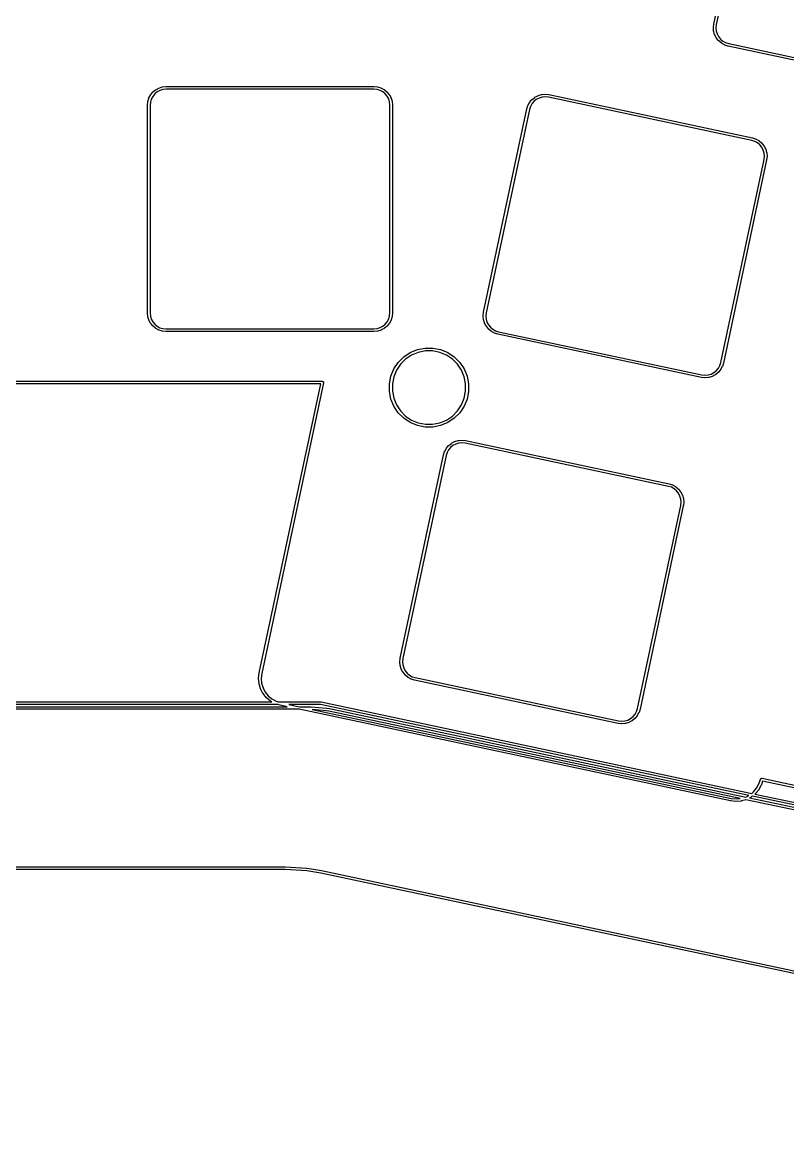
# Model space of a CAD drawing. Extents: x 59 to 2996, y -153 to 1402.
# Drawn here: x 547.5 to 591.6, y 420.4 to 485.6 of the extents above; entities that cross this region are included whole.
import ezdxf

# ---------------------------------------------------------------- set-up
doc = ezdxf.new("R2010")
doc.units = 0
doc.layers.add('BLACK', color=7, linetype='CONTINUOUS')

msp = doc.modelspace()

# ---------------------------------------------------------------- linework, layer by layer
at = {"layer": 'BLACK', "linetype": 'Continuous'}
for p, q in [((587.359, 485.543), (589.855, 497.288)), ((590, 497.249), (587.506, 485.515)), ((587.336, 485.337), (587.357, 485.532)), ((587.336, 485.331), (587.336, 485.337)), ((587.336, 485.324), (587.336, 485.331)), ((587.336, 485.323), (587.336, 485.324)), ((587.354, 485.128), (587.336, 485.323)), ((587.336, 485.323), (587.336, 485.323)), ((587.336, 485.323), (587.336, 485.323)), ((587.357, 485.533), (587.358, 485.536)), ((587.357, 485.532), (587.357, 485.533)), ((587.358, 485.539), (587.359, 485.542)), ((587.358, 485.536), (587.358, 485.539)), ((587.359, 485.542), (587.359, 485.543)), ((587.506, 485.512), (587.486, 485.329)), ((587.486, 485.329), (587.503, 485.149)), ((587.506, 485.515), (587.506, 485.515)), ((587.506, 485.515), (587.506, 485.512)), ((587.355, 485.122), (587.354, 485.128)), ((587.356, 485.115), (587.355, 485.122)), ((587.357, 485.114), (587.356, 485.115)), ((587.412, 484.927), (587.357, 485.114)), ((587.357, 485.114), (587.357, 485.114)), ((587.357, 485.114), (587.357, 485.114)), ((587.414, 484.921), (587.412, 484.927)), ((587.417, 484.914), (587.414, 484.921)), ((587.417, 484.913), (587.417, 484.914)), ((587.508, 484.74), (587.417, 484.913)), ((587.417, 484.913), (587.417, 484.913)), ((587.417, 484.913), (587.417, 484.913)), ((587.503, 485.149), (587.554, 484.976)), ((587.511, 484.735), (587.508, 484.74)), ((587.515, 484.729), (587.511, 484.735)), ((587.516, 484.728), (587.515, 484.729)), ((587.638, 484.576), (587.516, 484.728)), ((587.516, 484.728), (587.516, 484.728)), ((587.516, 484.728), (587.516, 484.728)), ((587.554, 484.976), (587.637, 484.816)), ((587.637, 484.816), (587.75, 484.676)), ((587.75, 484.676), (587.889, 484.56)), ((587.643, 484.571), (587.638, 484.576)), ((587.647, 484.566), (587.643, 484.571)), ((587.648, 484.566), (587.647, 484.566)), ((587.798, 484.44), (587.648, 484.566)), ((587.803, 484.436), (587.798, 484.44)), ((587.809, 484.432), (587.803, 484.436)), ((587.81, 484.432), (587.809, 484.432)), ((587.981, 484.338), (587.81, 484.432)), ((587.81, 484.432), (587.81, 484.432)), ((587.81, 484.432), (587.81, 484.432)), ((587.889, 484.56), (588.047, 484.473)), ((587.987, 484.335), (587.981, 484.338)), ((587.993, 484.332), (587.987, 484.335)), ((587.994, 484.332), (587.993, 484.332)), ((588.18, 484.273), (587.994, 484.332)), ((587.994, 484.332), (587.994, 484.332)), ((587.994, 484.332), (587.994, 484.332)), ((588.047, 484.473), (588.222, 484.417)), ((588.184, 484.272), (588.18, 484.273)), ((599.929, 481.775), (588.184, 484.272)), ((588.222, 484.417), (599.956, 481.923)), ((554.753, 481.271), (554.845, 481.443)), ((554.845, 481.444), (554.849, 481.45)), ((554.845, 481.443), (554.845, 481.444)), ((554.849, 481.45), (554.853, 481.456)), ((554.853, 481.456), (554.976, 481.607)), ((554.974, 481.366), (554.889, 481.207)), ((555.088, 481.506), (554.974, 481.366)), ((554.976, 481.607), (554.977, 481.608)), ((554.976, 481.607), (554.976, 481.607)), ((554.976, 481.607), (554.976, 481.607)), ((554.977, 481.608), (554.982, 481.612)), ((554.982, 481.612), (554.986, 481.617)), ((554.986, 481.617), (555.137, 481.742)), ((555.227, 481.621), (555.088, 481.506)), ((555.137, 481.742), (555.138, 481.742)), ((555.138, 481.742), (555.143, 481.746)), ((555.143, 481.746), (555.149, 481.75)), ((555.149, 481.75), (555.321, 481.843)), ((555.385, 481.707), (555.227, 481.621)), ((555.321, 481.843), (555.328, 481.846)), ((555.321, 481.843), (555.321, 481.843)), ((555.321, 481.843), (555.321, 481.843)), ((555.321, 481.843), (555.321, 481.843)), ((555.328, 481.846), (555.334, 481.848)), ((555.334, 481.848), (555.52, 481.906)), ((555.558, 481.761), (555.385, 481.707)), ((555.52, 481.906), (555.52, 481.906)), ((555.52, 481.906), (555.521, 481.906)), ((555.521, 481.906), (555.528, 481.908)), ((555.528, 481.908), (555.535, 481.909)), ((555.535, 481.909), (555.729, 481.929)), ((555.741, 481.78), (555.558, 481.761)), ((555.729, 481.929), (555.73, 481.929)), ((555.73, 481.929), (555.733, 481.929)), ((555.733, 481.929), (555.736, 481.93)), ((555.736, 481.93), (555.74, 481.93)), ((555.74, 481.93), (555.74, 481.93)), ((555.74, 481.93), (555.743, 481.93)), ((555.744, 481.78), (555.741, 481.78)), ((555.743, 481.93), (567.747, 481.93)), ((567.74, 481.78), (555.744, 481.78)), ((555.744, 481.78), (555.744, 481.78)), ((567.923, 481.762), (567.74, 481.78)), ((567.747, 481.93), (567.751, 481.929)), ((567.751, 481.929), (567.751, 481.929)), ((567.751, 481.929), (567.945, 481.91)), ((568.096, 481.71), (567.923, 481.762)), ((567.945, 481.91), (567.945, 481.91)), ((567.945, 481.91), (567.945, 481.91)), ((567.945, 481.91), (567.946, 481.91)), ((567.946, 481.91), (567.953, 481.909)), ((567.953, 481.909), (567.959, 481.908)), ((567.959, 481.908), (568.146, 481.851)), ((568.255, 481.625), (568.096, 481.71)), ((568.146, 481.851), (568.147, 481.851)), ((568.147, 481.851), (568.154, 481.848)), ((568.154, 481.848), (568.16, 481.846)), ((568.16, 481.846), (568.332, 481.754)), ((568.395, 481.511), (568.255, 481.625)), ((568.332, 481.754), (568.333, 481.753)), ((568.333, 481.753), (568.339, 481.75)), ((568.339, 481.75), (568.344, 481.746)), ((568.344, 481.746), (568.496, 481.622)), ((568.51, 481.372), (568.395, 481.511)), ((568.496, 481.622), (568.496, 481.622)), ((568.496, 481.622), (568.501, 481.617)), ((568.501, 481.617), (568.506, 481.612)), ((568.506, 481.612), (568.63, 481.462)), ((568.596, 481.213), (568.51, 481.372)), ((568.63, 481.462), (568.63, 481.462)), ((568.63, 481.462), (568.63, 481.462)), ((568.63, 481.462), (568.631, 481.461)), ((568.631, 481.461), (568.635, 481.455)), ((568.635, 481.455), (568.639, 481.45)), ((568.639, 481.45), (568.731, 481.278)), ((577.04, 481.314), (577.213, 481.405)), ((577.213, 481.405), (577.213, 481.405)), ((577.213, 481.405), (577.213, 481.405)), ((577.213, 481.405), (577.214, 481.405)), ((577.214, 481.405), (577.22, 481.408)), ((577.22, 481.408), (577.226, 481.41)), ((577.226, 481.41), (577.414, 481.465)), ((577.414, 481.465), (577.415, 481.466)), ((577.414, 481.465), (577.414, 481.465)), ((577.414, 481.465), (577.414, 481.465)), ((577.415, 481.466), (577.421, 481.467)), ((577.421, 481.467), (577.428, 481.468)), ((577.428, 481.468), (577.622, 481.486)), ((577.622, 481.486), (577.622, 481.486)), ((577.622, 481.486), (577.622, 481.486)), ((577.622, 481.486), (577.623, 481.486)), ((577.623, 481.486), (577.63, 481.486)), ((577.63, 481.486), (577.637, 481.486)), ((577.637, 481.486), (577.831, 481.465)), ((577.831, 481.465), (577.832, 481.465)), ((577.832, 481.465), (577.835, 481.464)), ((577.835, 481.464), (577.839, 481.464)), ((577.839, 481.464), (577.842, 481.463)), ((577.842, 481.463), (577.842, 481.463)), ((577.842, 481.463), (589.587, 478.967)), ((554.669, 480.862), (554.688, 481.056)), ((554.669, 480.858), (554.669, 480.862)), ((554.669, 480.862), (554.669, 480.862)), ((554.669, 468.851), (554.669, 480.858)), ((554.688, 481.057), (554.69, 481.064)), ((554.688, 481.056), (554.688, 481.057)), ((554.688, 481.056), (554.688, 481.056)), ((554.688, 481.056), (554.688, 481.056)), ((554.69, 481.064), (554.691, 481.071)), ((554.691, 481.071), (554.747, 481.258)), ((554.747, 481.258), (554.748, 481.259)), ((554.747, 481.258), (554.747, 481.258)), ((554.747, 481.258), (554.747, 481.258)), ((554.748, 481.259), (554.75, 481.265)), ((554.75, 481.265), (554.753, 481.271)), ((554.837, 481.034), (554.819, 480.851)), ((554.819, 480.851), (554.819, 468.855)), ((554.889, 481.207), (554.837, 481.034)), ((568.649, 481.041), (568.596, 481.213)), ((568.669, 480.858), (568.649, 481.041)), ((568.669, 480.855), (568.669, 480.858)), ((568.669, 468.858), (568.669, 480.855)), ((568.669, 480.855), (568.669, 480.855)), ((568.731, 481.278), (568.732, 481.277)), ((568.732, 481.277), (568.734, 481.271)), ((568.734, 481.271), (568.737, 481.264)), ((568.737, 481.264), (568.795, 481.078)), ((568.795, 481.078), (568.795, 481.078)), ((568.795, 481.078), (568.795, 481.078)), ((568.795, 481.078), (568.795, 481.077)), ((568.795, 481.077), (568.796, 481.07)), ((568.796, 481.07), (568.798, 481.064)), ((568.798, 481.064), (568.818, 480.87)), ((568.818, 480.87), (568.818, 480.869)), ((568.818, 480.869), (568.818, 480.865)), ((568.818, 480.865), (568.819, 480.862)), ((568.819, 480.862), (568.819, 480.859)), ((568.819, 480.859), (568.819, 480.858)), ((568.819, 480.858), (568.819, 468.851)), ((576.575, 480.649), (576.632, 480.828)), ((576.632, 480.829), (576.635, 480.835)), ((576.632, 480.828), (576.632, 480.829)), ((576.632, 480.828), (576.632, 480.828)), ((576.632, 480.828), (576.632, 480.828)), ((576.635, 480.835), (576.637, 480.841)), ((576.637, 480.841), (576.731, 481.012)), ((576.772, 480.775), (576.717, 480.6)), ((576.731, 481.012), (576.732, 481.013)), ((576.732, 481.013), (576.736, 481.019)), ((576.736, 481.019), (576.74, 481.024)), ((576.74, 481.024), (576.865, 481.174)), ((576.859, 480.934), (576.772, 480.775)), ((576.975, 481.072), (576.859, 480.934)), ((576.865, 481.174), (576.866, 481.175)), ((576.865, 481.174), (576.865, 481.174)), ((576.865, 481.174), (576.865, 481.174)), ((576.866, 481.175), (576.871, 481.179)), ((576.871, 481.179), (576.875, 481.184)), ((576.875, 481.184), (577.028, 481.306)), ((577.116, 481.185), (576.975, 481.072)), ((577.028, 481.307), (577.034, 481.311)), ((577.028, 481.306), (577.028, 481.307)), ((577.028, 481.306), (577.028, 481.306)), ((577.028, 481.306), (577.028, 481.306)), ((577.034, 481.311), (577.04, 481.314)), ((577.276, 481.268), (577.116, 481.185)), ((577.449, 481.319), (577.276, 481.268)), ((577.629, 481.336), (577.449, 481.319)), ((577.812, 481.317), (577.629, 481.336)), ((577.815, 481.316), (577.812, 481.317)), ((589.549, 478.822), (577.815, 481.316)), ((574.075, 468.893), (576.571, 480.638)), ((576.717, 480.6), (574.222, 468.866)), ((576.571, 480.638), (576.575, 480.649)), ((589.724, 478.766), (589.549, 478.822)), ((589.587, 478.967), (589.59, 478.966)), ((589.59, 478.966), (589.591, 478.966)), ((589.591, 478.966), (589.777, 478.907)), ((589.882, 478.679), (589.724, 478.766)), ((589.777, 478.907), (589.778, 478.907)), ((589.778, 478.907), (589.784, 478.904)), ((589.784, 478.904), (589.79, 478.901)), ((589.79, 478.901), (589.961, 478.807)), ((589.961, 478.807), (589.961, 478.807)), ((589.961, 478.807), (589.961, 478.807)), ((589.961, 478.807), (589.962, 478.807)), ((589.962, 478.807), (589.967, 478.803)), ((589.967, 478.803), (589.973, 478.799)), ((589.973, 478.799), (590.123, 478.673)), ((590.021, 478.563), (589.882, 478.679)), ((590.134, 478.423), (590.021, 478.563)), ((590.123, 478.673), (590.123, 478.673)), ((590.123, 478.673), (590.123, 478.673)), ((590.123, 478.673), (590.123, 478.673)), ((590.123, 478.673), (590.128, 478.668)), ((590.128, 478.668), (590.133, 478.663)), ((590.133, 478.663), (590.255, 478.511)), ((590.217, 478.263), (590.134, 478.423)), ((590.268, 478.089), (590.217, 478.263)), ((590.255, 478.511), (590.255, 478.511)), ((590.255, 478.511), (590.255, 478.511)), ((590.255, 478.511), (590.256, 478.51)), ((590.256, 478.51), (590.259, 478.504)), ((590.259, 478.504), (590.263, 478.499)), ((590.263, 478.499), (590.354, 478.326)), ((590.285, 477.91), (590.268, 478.089)), ((590.354, 478.326), (590.354, 478.325)), ((590.354, 478.325), (590.357, 478.318)), ((590.357, 478.318), (590.359, 478.312)), ((590.359, 478.312), (590.414, 478.125)), ((590.414, 478.125), (590.414, 478.125)), ((590.414, 478.125), (590.414, 478.125)), ((590.414, 478.125), (590.414, 478.124)), ((590.414, 478.124), (590.416, 478.117)), ((590.416, 478.117), (590.417, 478.11)), ((590.417, 478.11), (590.435, 477.916)), ((587.771, 465.99), (590.265, 477.724)), ((590.412, 477.696), (587.916, 465.951)), ((590.265, 477.727), (590.285, 477.91)), ((590.265, 477.724), (590.265, 477.727)), ((590.413, 477.7), (590.412, 477.696)), ((590.412, 477.696), (590.412, 477.696)), ((590.414, 477.706), (590.413, 477.703)), ((590.413, 477.703), (590.413, 477.7)), ((590.434, 477.901), (590.414, 477.707)), ((590.414, 477.707), (590.414, 477.706)), ((590.435, 477.908), (590.434, 477.901)), ((590.435, 477.916), (590.435, 477.916)), ((590.435, 477.916), (590.435, 477.916)), ((590.435, 477.916), (590.435, 477.915)), ((590.435, 477.915), (590.435, 477.908)), ((554.669, 468.848), (554.669, 468.851)), ((554.669, 468.851), (554.669, 468.851)), ((554.669, 468.844), (554.669, 468.848)), ((554.669, 468.841), (554.669, 468.844)), ((554.669, 468.84), (554.669, 468.841)), ((554.69, 468.646), (554.669, 468.84)), ((554.691, 468.639), (554.69, 468.646)), ((554.692, 468.633), (554.691, 468.639)), ((554.692, 468.632), (554.692, 468.633)), ((554.75, 468.445), (554.692, 468.632)), ((554.753, 468.439), (554.75, 468.445)), ((554.755, 468.433), (554.753, 468.439)), ((554.756, 468.432), (554.755, 468.433)), ((554.849, 468.26), (554.756, 468.432)), ((554.819, 468.855), (554.819, 468.855)), ((554.819, 468.855), (554.819, 468.852)), ((554.819, 468.852), (554.838, 468.669)), ((554.838, 468.669), (554.891, 468.496)), ((554.891, 468.496), (554.977, 468.338)), ((554.977, 468.338), (555.092, 468.199)), ((568.4, 468.203), (568.514, 468.343)), ((568.514, 468.343), (568.598, 468.502)), ((568.598, 468.502), (568.651, 468.675)), ((568.734, 468.439), (568.643, 468.266)), ((568.651, 468.675), (568.669, 468.858)), ((568.737, 468.445), (568.734, 468.439)), ((568.74, 468.451), (568.737, 468.445)), ((568.796, 468.639), (568.74, 468.452)), ((568.74, 468.452), (568.74, 468.452)), ((568.74, 468.452), (568.74, 468.452)), ((568.74, 468.452), (568.74, 468.451)), ((568.798, 468.646), (568.796, 468.639)), ((568.799, 468.652), (568.798, 468.646)), ((568.818, 468.847), (568.799, 468.653)), ((568.799, 468.653), (568.799, 468.652)), ((568.819, 468.851), (568.818, 468.847)), ((568.818, 468.847), (568.818, 468.847)), ((574.052, 468.675), (574.053, 468.681)), ((574.053, 468.674), (574.052, 468.675)), ((574.053, 468.688), (574.073, 468.882)), ((574.053, 468.681), (574.053, 468.688)), ((574.07, 468.479), (574.053, 468.674)), ((574.053, 468.674), (574.053, 468.674)), ((574.053, 468.674), (574.053, 468.674)), ((574.072, 468.473), (574.07, 468.479)), ((574.073, 468.466), (574.072, 468.473)), ((574.073, 468.883), (574.074, 468.887)), ((574.073, 468.882), (574.073, 468.883)), ((574.073, 468.465), (574.073, 468.466)), ((574.128, 468.278), (574.073, 468.465)), ((574.073, 468.465), (574.073, 468.465)), ((574.073, 468.465), (574.073, 468.465)), ((574.074, 468.89), (574.075, 468.893)), ((574.074, 468.887), (574.074, 468.89)), ((574.075, 468.893), (574.075, 468.893)), ((574.222, 468.863), (574.203, 468.68)), ((574.203, 468.68), (574.219, 468.5)), ((574.219, 468.5), (574.27, 468.327)), ((574.222, 468.866), (574.222, 468.863)), ((574.27, 468.327), (574.354, 468.167)), ((554.853, 468.254), (554.849, 468.26)), ((554.856, 468.249), (554.853, 468.254)), ((554.857, 468.248), (554.856, 468.249)), ((554.981, 468.097), (554.857, 468.248)), ((554.857, 468.248), (554.857, 468.248)), ((554.857, 468.248), (554.857, 468.248)), ((554.986, 468.093), (554.981, 468.097)), ((554.991, 468.088), (554.986, 468.093)), ((554.992, 468.087), (554.991, 468.088)), ((555.143, 467.964), (554.992, 468.087)), ((554.992, 468.087), (554.992, 468.087)), ((554.992, 468.087), (554.992, 468.087)), ((555.092, 468.199), (555.232, 468.085)), ((555.149, 467.96), (555.143, 467.964)), ((555.154, 467.956), (555.149, 467.96)), ((555.155, 467.956), (555.154, 467.956)), ((555.327, 467.864), (555.155, 467.956)), ((555.155, 467.956), (555.155, 467.956)), ((555.155, 467.956), (555.155, 467.956)), ((555.232, 468.085), (555.391, 468)), ((555.334, 467.861), (555.327, 467.864)), ((555.34, 467.859), (555.334, 467.861)), ((555.341, 467.858), (555.34, 467.859)), ((555.528, 467.802), (555.341, 467.858)), ((555.391, 468), (555.564, 467.948)), ((555.534, 467.801), (555.528, 467.802)), ((555.541, 467.799), (555.534, 467.801)), ((555.542, 467.799), (555.541, 467.799)), ((555.736, 467.78), (555.542, 467.799)), ((555.564, 467.948), (555.747, 467.93)), ((555.737, 467.78), (555.736, 467.78)), ((555.74, 467.78), (555.737, 467.78)), ((567.744, 467.78), (555.74, 467.78)), ((555.747, 467.93), (567.743, 467.93)), ((567.743, 467.93), (567.743, 467.93)), ((567.743, 467.93), (567.747, 467.93)), ((567.747, 467.78), (567.744, 467.78)), ((567.747, 467.93), (567.929, 467.949)), ((567.751, 467.78), (567.747, 467.78)), ((567.747, 467.78), (567.747, 467.78)), ((567.754, 467.78), (567.751, 467.78)), ((567.757, 467.78), (567.754, 467.78)), ((567.758, 467.78), (567.757, 467.78)), ((567.952, 467.801), (567.758, 467.78)), ((567.929, 467.949), (568.102, 468.002)), ((567.959, 467.802), (567.952, 467.801)), ((567.966, 467.803), (567.959, 467.802)), ((567.967, 467.804), (567.966, 467.803)), ((568.153, 467.861), (567.967, 467.804)), ((567.967, 467.804), (567.967, 467.804)), ((567.967, 467.804), (567.967, 467.804)), ((568.102, 468.002), (568.261, 468.088)), ((568.16, 467.864), (568.153, 467.861)), ((568.166, 467.866), (568.16, 467.864)), ((568.167, 467.867), (568.166, 467.866)), ((568.338, 467.96), (568.167, 467.867)), ((568.261, 468.088), (568.4, 468.203)), ((568.344, 467.964), (568.338, 467.96)), ((568.35, 467.967), (568.344, 467.964)), ((568.351, 467.968), (568.35, 467.967)), ((568.501, 468.092), (568.351, 467.968)), ((568.351, 467.968), (568.351, 467.968)), ((568.351, 467.968), (568.351, 467.968)), ((568.506, 468.097), (568.501, 468.092)), ((568.511, 468.102), (568.506, 468.097)), ((568.635, 468.254), (568.511, 468.103)), ((568.511, 468.103), (568.511, 468.103)), ((568.511, 468.103), (568.511, 468.103)), ((568.511, 468.103), (568.511, 468.102)), ((568.638, 468.26), (568.635, 468.254)), ((568.642, 468.265), (568.638, 468.26)), ((568.643, 468.266), (568.642, 468.265)), ((568.643, 468.266), (568.643, 468.266)), ((568.643, 468.266), (568.643, 468.266)), ((574.131, 468.271), (574.128, 468.278)), ((574.133, 468.265), (574.131, 468.271)), ((574.134, 468.264), (574.133, 468.265)), ((574.224, 468.091), (574.134, 468.264)), ((574.228, 468.085), (574.224, 468.091)), ((574.231, 468.08), (574.228, 468.085)), ((574.232, 468.079), (574.231, 468.08)), ((574.354, 467.927), (574.232, 468.079)), ((574.354, 468.167), (574.467, 468.026)), ((574.359, 467.922), (574.354, 467.927)), ((574.364, 467.917), (574.359, 467.922)), ((574.365, 467.916), (574.364, 467.917)), ((574.514, 467.791), (574.365, 467.916)), ((574.467, 468.026), (574.605, 467.91)), ((574.52, 467.787), (574.514, 467.791)), ((574.525, 467.783), (574.52, 467.787)), ((574.526, 467.783), (574.525, 467.783)), ((574.697, 467.689), (574.526, 467.783)), ((574.526, 467.783), (574.526, 467.783)), ((574.526, 467.783), (574.526, 467.783)), ((574.605, 467.91), (574.763, 467.824)), ((574.703, 467.686), (574.697, 467.689)), ((574.71, 467.683), (574.703, 467.686)), ((574.711, 467.683), (574.71, 467.683)), ((574.89, 467.626), (574.711, 467.683)), ((574.763, 467.824), (574.939, 467.768)), ((574.939, 467.768), (586.673, 465.274)), ((574.9, 467.623), (574.89, 467.626)), ((574.89, 467.626), (574.89, 467.626)), ((586.645, 465.126), (574.9, 467.623)), ((569.467, 466.313), (569.841, 466.563)), ((569.921, 466.413), (569.575, 466.182)), ((569.841, 466.563), (570.257, 466.735)), ((570.306, 466.573), (569.921, 466.413)), ((570.257, 466.735), (570.698, 466.823)), ((570.714, 466.654), (570.306, 466.573)), ((570.698, 466.823), (571.148, 466.823)), ((571.131, 466.654), (570.714, 466.654)), ((571.54, 466.573), (571.131, 466.654)), ((571.148, 466.823), (571.589, 466.735)), ((571.924, 466.413), (571.54, 466.573)), ((571.589, 466.735), (572.005, 466.563)), ((572.271, 466.182), (571.924, 466.413)), ((572.005, 466.563), (572.379, 466.313)), ((568.899, 465.621), (569.149, 465.995)), ((569.28, 465.887), (569.049, 465.541)), ((569.149, 465.995), (569.467, 466.313)), ((569.575, 466.182), (569.28, 465.887)), ((572.565, 465.887), (572.271, 466.182)), ((572.379, 466.313), (572.697, 465.995)), ((572.797, 465.541), (572.565, 465.887)), ((572.697, 465.995), (572.947, 465.621)), ((587.628, 465.656), (587.715, 465.814)), ((587.715, 465.814), (587.771, 465.99)), ((587.85, 465.748), (587.756, 465.577)), ((587.853, 465.755), (587.85, 465.748)), ((587.855, 465.761), (587.853, 465.755)), ((587.856, 465.762), (587.855, 465.761)), ((587.914, 465.947), (587.856, 465.762)), ((587.856, 465.762), (587.856, 465.762)), ((587.856, 465.762), (587.856, 465.762)), ((587.916, 465.951), (587.914, 465.947)), ((568.639, 464.764), (568.727, 465.205)), ((568.727, 465.205), (568.899, 465.621)), ((568.889, 465.156), (568.808, 464.747)), ((569.049, 465.541), (568.889, 465.156)), ((572.956, 465.156), (572.797, 465.541)), ((572.947, 465.621), (573.119, 465.205)), ((573.038, 464.747), (572.956, 465.156)), ((573.119, 465.205), (573.207, 464.764)), ((586.649, 465.125), (586.645, 465.126)), ((586.645, 465.126), (586.645, 465.126)), ((586.652, 465.125), (586.649, 465.125)), ((586.655, 465.124), (586.652, 465.125)), ((586.656, 465.124), (586.655, 465.124)), ((586.85, 465.104), (586.656, 465.124)), ((586.673, 465.274), (586.676, 465.273)), ((586.676, 465.273), (586.859, 465.254)), ((586.857, 465.104), (586.85, 465.104)), ((586.864, 465.104), (586.857, 465.104)), ((586.859, 465.254), (587.038, 465.27)), ((586.865, 465.104), (586.864, 465.104)), ((587.059, 465.121), (586.865, 465.104)), ((586.865, 465.104), (586.865, 465.104)), ((586.865, 465.104), (586.865, 465.104)), ((587.038, 465.27), (587.211, 465.321)), ((587.066, 465.123), (587.059, 465.121)), ((587.073, 465.124), (587.066, 465.123)), ((587.074, 465.124), (587.073, 465.124)), ((587.261, 465.179), (587.074, 465.124)), ((587.211, 465.321), (587.371, 465.405)), ((587.267, 465.182), (587.261, 465.179)), ((587.273, 465.184), (587.267, 465.182)), ((587.274, 465.185), (587.273, 465.184)), ((587.447, 465.275), (587.274, 465.185)), ((587.274, 465.185), (587.274, 465.185)), ((587.274, 465.185), (587.274, 465.185)), ((587.371, 465.405), (587.512, 465.518)), ((587.453, 465.279), (587.447, 465.275)), ((587.459, 465.283), (587.453, 465.279)), ((587.46, 465.283), (587.459, 465.283)), ((587.612, 465.406), (587.46, 465.283)), ((587.46, 465.283), (587.46, 465.283)), ((587.46, 465.283), (587.46, 465.283)), ((587.512, 465.518), (587.628, 465.656)), ((587.616, 465.41), (587.612, 465.406)), ((587.621, 465.415), (587.616, 465.41)), ((587.622, 465.416), (587.621, 465.415)), ((587.748, 465.565), (587.622, 465.416)), ((587.622, 465.416), (587.622, 465.416)), ((587.622, 465.416), (587.622, 465.416)), ((587.751, 465.571), (587.748, 465.565)), ((587.755, 465.576), (587.751, 465.571)), ((587.756, 465.577), (587.755, 465.576)), ((564.669, 464.75), (546.001, 464.75)), ((546.123, 464.9), (564.759, 464.9)), ((561.119, 448.048), (564.669, 464.75)), ((564.835, 464.806), (561.267, 448.021)), ((564.759, 464.9), (564.763, 464.9)), ((564.763, 464.9), (564.77, 464.899)), ((564.77, 464.899), (564.777, 464.899)), ((564.777, 464.899), (564.777, 464.899)), ((564.777, 464.899), (564.778, 464.899)), ((564.778, 464.899), (564.784, 464.896)), ((564.784, 464.896), (564.791, 464.894)), ((564.791, 464.894), (564.791, 464.894)), ((564.791, 464.894), (564.792, 464.894)), ((564.792, 464.894), (564.798, 464.891)), ((564.798, 464.891), (564.804, 464.887)), ((564.804, 464.887), (564.804, 464.887)), ((564.804, 464.887), (564.805, 464.887)), ((564.805, 464.887), (564.81, 464.882)), ((564.81, 464.882), (564.815, 464.878)), ((564.815, 464.878), (564.816, 464.878)), ((564.816, 464.878), (564.816, 464.877)), ((564.816, 464.877), (564.82, 464.872)), ((564.82, 464.872), (564.825, 464.867)), ((564.825, 464.867), (564.825, 464.866)), ((564.825, 464.866), (564.825, 464.866)), ((564.825, 464.866), (564.828, 464.86)), ((564.828, 464.86), (564.832, 464.854)), ((564.832, 464.854), (564.832, 464.853)), ((564.832, 464.853), (564.832, 464.853)), ((564.832, 464.853), (564.834, 464.846)), ((564.834, 464.846), (564.836, 464.839)), ((564.836, 464.81), (564.835, 464.806)), ((564.836, 464.839), (564.836, 464.839)), ((564.836, 464.839), (564.836, 464.839)), ((564.836, 464.839), (564.837, 464.832)), ((564.837, 464.817), (564.836, 464.81)), ((564.837, 464.832), (564.837, 464.825)), ((564.837, 464.825), (564.837, 464.824)), ((564.837, 464.824), (564.837, 464.824)), ((564.837, 464.824), (564.837, 464.817)), ((568.639, 464.314), (568.639, 464.764)), ((568.808, 464.747), (568.808, 464.331)), ((573.038, 464.331), (573.038, 464.747)), ((573.207, 464.764), (573.207, 464.314)), ((568.727, 463.873), (568.639, 464.314)), ((568.899, 463.457), (568.727, 463.873)), ((568.808, 464.331), (568.889, 463.922)), ((568.889, 463.922), (569.049, 463.537)), ((572.797, 463.537), (572.956, 463.922)), ((573.119, 463.873), (572.947, 463.457)), ((572.956, 463.922), (573.038, 464.331)), ((573.207, 464.314), (573.119, 463.873)), ((569.149, 463.083), (568.899, 463.457)), ((569.049, 463.537), (569.28, 463.191)), ((569.28, 463.191), (569.575, 462.896)), ((572.271, 462.896), (572.565, 463.191)), ((572.565, 463.191), (572.797, 463.537)), ((572.947, 463.457), (572.697, 463.083)), ((569.467, 462.765), (569.149, 463.083)), ((569.841, 462.515), (569.467, 462.765)), ((569.575, 462.896), (569.921, 462.665)), ((570.257, 462.343), (569.841, 462.515)), ((569.921, 462.665), (570.306, 462.506)), ((570.306, 462.506), (570.714, 462.424)), ((571.131, 462.424), (571.54, 462.506)), ((571.54, 462.506), (571.924, 462.665)), ((572.005, 462.515), (571.589, 462.343)), ((571.924, 462.665), (572.271, 462.896)), ((572.379, 462.765), (572.005, 462.515)), ((572.697, 463.083), (572.379, 462.765)), ((570.698, 462.255), (570.257, 462.343)), ((571.148, 462.255), (570.698, 462.255)), ((570.714, 462.424), (571.131, 462.424)), ((571.589, 462.343), (571.148, 462.255)), ((571.93, 461.034), (572.055, 461.184)), ((572.055, 461.184), (572.056, 461.185)), ((572.055, 461.184), (572.055, 461.184)), ((572.055, 461.184), (572.055, 461.184)), ((572.056, 461.185), (572.061, 461.189)), ((572.061, 461.189), (572.065, 461.194)), ((572.065, 461.194), (572.218, 461.316)), ((572.306, 461.195), (572.165, 461.082)), ((572.218, 461.317), (572.224, 461.321)), ((572.218, 461.316), (572.218, 461.317)), ((572.224, 461.321), (572.23, 461.324)), ((572.23, 461.324), (572.403, 461.415)), ((572.466, 461.278), (572.306, 461.195)), ((572.403, 461.415), (572.404, 461.415)), ((572.404, 461.415), (572.41, 461.418)), ((572.41, 461.418), (572.416, 461.42)), ((572.416, 461.42), (572.604, 461.475)), ((572.639, 461.329), (572.466, 461.278)), ((572.604, 461.475), (572.605, 461.476)), ((572.605, 461.476), (572.611, 461.477)), ((572.611, 461.477), (572.618, 461.478)), ((572.618, 461.478), (572.812, 461.496)), ((572.819, 461.346), (572.639, 461.329)), ((572.812, 461.496), (572.812, 461.496)), ((572.812, 461.496), (572.812, 461.496)), ((572.812, 461.496), (572.813, 461.496)), ((572.813, 461.496), (572.82, 461.496)), ((573.002, 461.327), (572.819, 461.346)), ((572.82, 461.496), (572.827, 461.496)), ((572.827, 461.496), (573.021, 461.475)), ((573.005, 461.326), (573.002, 461.327)), ((584.739, 458.832), (573.005, 461.326)), ((573.021, 461.475), (573.022, 461.475)), ((573.022, 461.475), (573.025, 461.474)), ((573.025, 461.474), (573.029, 461.474)), ((573.029, 461.474), (573.032, 461.473)), ((573.032, 461.473), (573.032, 461.473)), ((573.032, 461.473), (584.777, 458.977)), ((569.265, 448.903), (571.761, 460.648)), ((571.907, 460.61), (569.412, 448.876)), ((571.761, 460.648), (571.765, 460.659)), ((571.765, 460.659), (571.822, 460.838)), ((571.822, 460.839), (571.825, 460.845)), ((571.822, 460.838), (571.822, 460.839)), ((571.822, 460.838), (571.822, 460.838)), ((571.822, 460.838), (571.822, 460.838)), ((571.825, 460.845), (571.827, 460.851)), ((571.827, 460.851), (571.921, 461.022)), ((571.962, 460.785), (571.907, 460.61)), ((571.921, 461.022), (571.922, 461.023)), ((571.921, 461.022), (571.921, 461.022)), ((571.921, 461.022), (571.921, 461.022)), ((571.922, 461.023), (571.926, 461.029)), ((571.926, 461.029), (571.93, 461.034)), ((572.049, 460.944), (571.962, 460.785)), ((572.165, 461.082), (572.049, 460.944)), ((584.914, 458.776), (584.739, 458.832)), ((584.777, 458.977), (584.783, 458.975)), ((584.783, 458.975), (584.967, 458.917)), ((585.072, 458.689), (584.914, 458.776)), ((584.967, 458.917), (584.967, 458.917)), ((584.967, 458.917), (584.967, 458.917)), ((584.967, 458.917), (584.968, 458.917)), ((584.968, 458.917), (584.974, 458.914)), ((584.974, 458.914), (584.98, 458.911)), ((584.98, 458.911), (585.151, 458.817)), ((585.211, 458.573), (585.072, 458.689)), ((585.151, 458.817), (585.151, 458.817)), ((585.151, 458.817), (585.151, 458.817)), ((585.151, 458.817), (585.152, 458.817)), ((585.152, 458.817), (585.157, 458.813)), ((585.157, 458.813), (585.163, 458.809)), ((585.163, 458.809), (585.313, 458.683)), ((585.324, 458.433), (585.211, 458.573)), ((585.313, 458.683), (585.313, 458.683)), ((585.313, 458.683), (585.313, 458.683)), ((585.313, 458.683), (585.313, 458.683)), ((585.313, 458.683), (585.318, 458.678)), ((585.318, 458.678), (585.323, 458.673)), ((585.323, 458.673), (585.445, 458.521)), ((585.445, 458.521), (585.445, 458.521)), ((585.445, 458.521), (585.445, 458.521)), ((585.445, 458.521), (585.446, 458.52)), ((585.446, 458.52), (585.449, 458.514)), ((585.407, 458.273), (585.324, 458.433)), ((585.458, 458.099), (585.407, 458.273)), ((585.449, 458.514), (585.453, 458.509)), ((585.453, 458.509), (585.544, 458.336)), ((585.455, 457.737), (585.475, 457.92)), ((585.475, 457.92), (585.458, 458.099)), ((585.544, 458.336), (585.544, 458.336)), ((585.544, 458.336), (585.544, 458.336)), ((585.544, 458.336), (585.544, 458.335)), ((585.544, 458.335), (585.547, 458.328)), ((585.547, 458.328), (585.549, 458.322)), ((585.549, 458.322), (585.604, 458.135)), ((585.604, 458.135), (585.604, 458.134)), ((585.604, 458.134), (585.606, 458.127)), ((585.624, 457.911), (585.604, 457.717)), ((585.606, 458.127), (585.607, 458.12)), ((585.607, 458.12), (585.625, 457.926)), ((585.625, 457.918), (585.624, 457.911)), ((585.625, 457.926), (585.625, 457.926)), ((585.625, 457.926), (585.625, 457.926)), ((585.625, 457.926), (585.625, 457.925)), ((585.625, 457.925), (585.625, 457.918)), ((582.961, 446), (585.455, 457.734)), ((585.602, 457.706), (583.106, 445.961)), ((585.455, 457.734), (585.455, 457.737)), ((585.603, 457.71), (585.602, 457.706)), ((585.602, 457.706), (585.602, 457.706)), ((585.604, 457.716), (585.603, 457.713)), ((585.603, 457.713), (585.603, 457.71)), ((585.604, 457.717), (585.604, 457.716)), ((569.243, 448.698), (569.263, 448.892)), ((569.263, 448.893), (569.264, 448.897)), ((569.263, 448.892), (569.263, 448.893)), ((569.264, 448.9), (569.265, 448.903)), ((569.264, 448.897), (569.264, 448.9)), ((569.265, 448.903), (569.265, 448.903)), ((569.412, 448.873), (569.393, 448.69)), ((569.412, 448.876), (569.412, 448.876)), ((569.412, 448.876), (569.412, 448.873)), ((569.242, 448.685), (569.243, 448.691)), ((569.243, 448.684), (569.242, 448.685)), ((569.243, 448.691), (569.243, 448.698)), ((569.26, 448.489), (569.243, 448.684)), ((569.243, 448.684), (569.243, 448.684)), ((569.243, 448.684), (569.243, 448.684)), ((569.262, 448.483), (569.26, 448.489)), ((569.263, 448.476), (569.262, 448.483)), ((569.263, 448.475), (569.263, 448.476)), ((569.318, 448.288), (569.263, 448.475)), ((569.263, 448.475), (569.263, 448.475)), ((569.263, 448.475), (569.263, 448.475)), ((569.321, 448.281), (569.318, 448.288)), ((569.323, 448.275), (569.321, 448.281)), ((569.324, 448.274), (569.323, 448.275)), ((569.414, 448.101), (569.324, 448.274)), ((569.324, 448.274), (569.324, 448.274)), ((569.324, 448.274), (569.324, 448.274)), ((569.393, 448.69), (569.409, 448.51)), ((569.409, 448.51), (569.46, 448.337)), ((569.418, 448.095), (569.414, 448.101)), ((569.421, 448.09), (569.418, 448.095)), ((569.422, 448.089), (569.421, 448.09)), ((569.544, 447.937), (569.422, 448.089)), ((569.422, 448.089), (569.422, 448.089)), ((569.422, 448.089), (569.422, 448.089)), ((569.46, 448.337), (569.544, 448.177)), ((569.544, 448.177), (569.657, 448.036)), ((561.086, 447.743), (561.117, 448.034)), ((561.086, 447.736), (561.086, 447.743)), ((561.086, 447.729), (561.086, 447.736)), ((561.086, 447.728), (561.086, 447.729)), ((561.113, 447.436), (561.086, 447.728)), ((561.086, 447.728), (561.086, 447.728)), ((561.086, 447.728), (561.086, 447.728)), ((561.114, 447.43), (561.113, 447.436)), ((561.117, 448.035), (561.118, 448.038)), ((561.117, 448.034), (561.117, 448.035)), ((561.118, 448.041), (561.119, 448.048)), ((561.118, 448.038), (561.118, 448.041)), ((561.119, 448.048), (561.119, 448.048)), ((561.265, 448.014), (561.236, 447.734)), ((561.236, 447.734), (561.261, 447.457)), ((561.261, 447.457), (561.34, 447.191)), ((561.267, 448.021), (561.265, 448.014)), ((569.549, 447.932), (569.544, 447.937)), ((569.554, 447.927), (569.549, 447.932)), ((569.555, 447.926), (569.554, 447.927)), ((569.704, 447.801), (569.555, 447.926)), ((569.657, 448.036), (569.795, 447.92)), ((569.71, 447.797), (569.704, 447.801)), ((569.715, 447.793), (569.71, 447.797)), ((569.716, 447.793), (569.715, 447.793)), ((569.887, 447.699), (569.716, 447.793)), ((569.716, 447.793), (569.716, 447.793)), ((569.716, 447.793), (569.716, 447.793)), ((569.795, 447.92), (569.953, 447.834)), ((569.893, 447.696), (569.887, 447.699)), ((569.9, 447.693), (569.893, 447.696)), ((569.901, 447.693), (569.9, 447.693)), ((570.08, 447.636), (569.901, 447.693)), ((569.901, 447.693), (569.901, 447.693)), ((569.901, 447.693), (569.901, 447.693)), ((569.953, 447.834), (570.129, 447.778)), ((570.09, 447.633), (570.08, 447.636)), ((570.08, 447.636), (570.08, 447.636)), ((581.835, 445.136), (570.09, 447.633)), ((570.129, 447.778), (581.863, 445.284)), ((561.115, 447.423), (561.114, 447.43)), ((561.115, 447.422), (561.115, 447.423)), ((561.198, 447.141), (561.115, 447.422)), ((561.2, 447.135), (561.198, 447.141)), ((561.203, 447.129), (561.2, 447.135)), ((561.203, 447.128), (561.203, 447.129)), ((561.339, 446.868), (561.203, 447.128)), ((561.203, 447.128), (561.203, 447.128)), ((561.203, 447.128), (561.203, 447.128)), ((561.343, 446.863), (561.339, 446.868)), ((561.34, 447.191), (561.469, 446.944)), ((561.346, 446.857), (561.343, 446.863)), ((561.347, 446.856), (561.346, 446.857)), ((561.53, 446.628), (561.347, 446.856)), ((561.347, 446.856), (561.347, 446.856)), ((561.347, 446.856), (561.347, 446.856)), ((561.469, 446.944), (561.643, 446.728)), ((562.187, 446.23), (538.125, 446.23)), ((538.247, 446.38), (561.852, 446.38)), ((561.535, 446.623), (561.53, 446.628)), ((561.54, 446.618), (561.535, 446.623)), ((561.541, 446.617), (561.54, 446.618)), ((561.765, 446.429), (561.541, 446.617)), ((561.541, 446.617), (561.541, 446.617)), ((561.541, 446.617), (561.541, 446.617)), ((561.643, 446.728), (561.856, 446.549)), ((561.771, 446.425), (561.765, 446.429)), ((561.776, 446.421), (561.771, 446.425)), ((561.777, 446.421), (561.776, 446.421)), ((561.852, 446.38), (561.777, 446.421)), ((561.856, 446.549), (562.099, 446.415)), ((562.099, 446.415), (562.21, 446.38)), ((562.326, 446.186), (562.187, 446.23)), ((562.21, 446.38), (564.67, 446.38)), ((562.33, 446.185), (562.326, 446.186)), ((562.326, 446.186), (562.326, 446.186)), ((562.728, 446.1), (562.33, 446.185)), ((562.838, 446.23), (563.45, 446.1)), ((564.666, 446.23), (562.838, 446.23)), ((589.383, 440.976), (564.666, 446.23)), ((564.67, 446.38), (564.675, 446.38)), ((564.675, 446.38), (564.681, 446.379)), ((564.681, 446.379), (564.688, 446.379)), ((564.688, 446.379), (564.692, 446.377)), ((564.692, 446.377), (589.549, 441.094)), ((563.434, 445.95), (537.8, 445.95)), ((537.993, 446.1), (562.728, 446.1)), ((588.336, 440.657), (563.434, 445.95)), ((563.45, 446.1), (564.122, 446.1)), ((564.122, 446.1), (564.125, 446.1)), ((564.125, 446.1), (564.125, 446.1)), ((564.125, 446.1), (565.011, 446.02)), ((564.994, 445.871), (564.184, 445.944)), ((564.184, 445.944), (588.363, 440.804)), ((565.143, 445.842), (564.994, 445.871)), ((565.011, 446.02), (565.018, 446.019)), ((565.018, 446.019), (565.019, 446.019)), ((565.019, 446.019), (565.17, 445.99)), ((588.887, 440.795), (565.143, 445.842)), ((565.17, 445.99), (565.17, 445.99)), ((565.17, 445.99), (589.202, 440.882)), ((582.561, 445.415), (582.702, 445.528)), ((582.702, 445.528), (582.818, 445.666)), ((582.938, 445.575), (582.812, 445.426)), ((582.818, 445.666), (582.905, 445.824)), ((582.905, 445.824), (582.961, 446)), ((582.941, 445.581), (582.938, 445.575)), ((582.945, 445.586), (582.941, 445.581)), ((582.946, 445.587), (582.945, 445.586)), ((583.04, 445.758), (582.946, 445.587)), ((582.946, 445.587), (582.946, 445.587)), ((582.946, 445.587), (582.946, 445.587)), ((583.043, 445.765), (583.04, 445.758)), ((583.045, 445.771), (583.043, 445.765)), ((583.046, 445.772), (583.045, 445.771)), ((583.105, 445.958), (583.046, 445.772)), ((583.046, 445.772), (583.046, 445.772)), ((583.046, 445.772), (583.046, 445.772)), ((583.106, 445.961), (583.105, 445.958)), ((583.105, 445.958), (583.105, 445.958)), ((581.839, 445.135), (581.835, 445.136)), ((581.835, 445.136), (581.835, 445.136)), ((581.842, 445.135), (581.839, 445.135)), ((581.845, 445.134), (581.842, 445.135)), ((581.846, 445.134), (581.845, 445.134)), ((582.04, 445.114), (581.846, 445.134)), ((581.863, 445.284), (581.866, 445.283)), ((581.866, 445.283), (582.049, 445.264)), ((582.047, 445.114), (582.04, 445.114)), ((582.054, 445.114), (582.047, 445.114)), ((582.049, 445.264), (582.228, 445.28)), ((582.055, 445.114), (582.054, 445.114)), ((582.249, 445.131), (582.055, 445.114)), ((582.055, 445.114), (582.055, 445.114)), ((582.055, 445.114), (582.055, 445.114)), ((582.228, 445.28), (582.401, 445.331)), ((582.256, 445.133), (582.249, 445.131)), ((582.263, 445.134), (582.256, 445.133)), ((582.264, 445.134), (582.263, 445.134)), ((582.451, 445.189), (582.264, 445.134)), ((582.264, 445.134), (582.264, 445.134)), ((582.264, 445.134), (582.264, 445.134)), ((582.401, 445.331), (582.561, 445.415)), ((582.457, 445.192), (582.451, 445.189)), ((582.463, 445.194), (582.457, 445.192)), ((582.464, 445.195), (582.463, 445.194)), ((582.637, 445.285), (582.464, 445.195)), ((582.464, 445.195), (582.464, 445.195)), ((582.464, 445.195), (582.464, 445.195)), ((582.643, 445.289), (582.637, 445.285)), ((582.649, 445.293), (582.643, 445.289)), ((582.65, 445.293), (582.649, 445.293)), ((582.802, 445.416), (582.65, 445.293)), ((582.65, 445.293), (582.65, 445.293)), ((582.65, 445.293), (582.65, 445.293)), ((582.806, 445.42), (582.802, 445.416)), ((582.811, 445.425), (582.806, 445.42)), ((582.812, 445.426), (582.811, 445.425)), ((582.812, 445.426), (582.812, 445.426)), ((582.812, 445.426), (582.812, 445.426)), ((589.835, 441.393), (589.969, 441.637)), ((590.104, 441.571), (589.963, 441.314)), ((589.969, 441.637), (590.054, 441.903)), ((590.054, 441.905), (590.055, 441.909)), ((590.054, 441.903), (590.054, 441.905)), ((590.055, 441.909), (590.056, 441.912)), ((590.055, 441.909), (590.055, 441.909)), ((590.056, 441.912), (590.058, 441.919)), ((590.058, 441.919), (590.062, 441.925)), ((590.058, 441.919), (590.058, 441.919)), ((590.058, 441.919), (590.058, 441.919)), ((590.062, 441.925), (590.065, 441.932)), ((590.065, 441.932), (590.065, 441.932)), ((590.065, 441.932), (590.066, 441.932)), ((590.066, 441.932), (590.07, 441.938)), ((590.07, 441.938), (590.075, 441.943)), ((590.075, 441.943), (590.081, 441.948)), ((590.075, 441.943), (590.075, 441.943)), ((590.075, 441.943), (590.075, 441.943)), ((590.081, 441.948), (590.087, 441.953)), ((590.087, 441.953), (590.093, 441.956)), ((590.087, 441.953), (590.087, 441.953)), ((590.087, 441.953), (590.087, 441.953)), ((590.093, 441.956), (590.1, 441.959)), ((590.1, 441.959), (590.107, 441.961)), ((590.1, 441.959), (590.1, 441.959)), ((590.1, 441.959), (590.1, 441.959)), ((590.107, 441.577), (590.104, 441.571)), ((590.107, 441.961), (590.114, 441.963)), ((590.11, 441.583), (590.107, 441.577)), ((590.179, 441.802), (590.11, 441.584)), ((590.11, 441.584), (590.11, 441.584)), ((590.11, 441.584), (590.11, 441.584)), ((590.11, 441.584), (590.11, 441.583)), ((590.114, 441.963), (590.121, 441.964)), ((590.114, 441.963), (590.114, 441.963)), ((590.114, 441.963), (590.114, 441.963)), ((590.121, 441.964), (590.129, 441.965)), ((590.129, 441.965), (590.129, 441.965)), ((590.129, 441.965), (590.129, 441.965)), ((590.129, 441.965), (590.136, 441.964)), ((590.136, 441.964), (590.14, 441.964)), ((590.14, 441.964), (590.14, 441.963)), ((590.14, 441.963), (590.143, 441.963)), ((590.143, 441.963), (590.147, 441.962)), ((590.147, 441.962), (649.557, 429.334)), ((649.53, 429.186), (590.179, 441.802)), ((589.202, 440.882), (589.383, 440.976)), ((589.588, 440.932), (589.528, 440.884)), ((589.549, 441.094), (589.656, 441.18)), ((659.385, 426.096), (589.588, 440.932)), ((589.656, 441.18), (589.835, 441.393)), ((589.756, 441.068), (589.739, 441.054)), ((589.739, 441.054), (659.404, 426.246)), ((589.761, 441.073), (589.756, 441.068)), ((589.766, 441.077), (589.761, 441.073)), ((589.767, 441.078), (589.766, 441.077)), ((589.955, 441.302), (589.767, 441.078)), ((589.767, 441.078), (589.767, 441.078)), ((589.767, 441.078), (589.767, 441.078)), ((589.959, 441.308), (589.955, 441.302)), ((589.963, 441.314), (589.959, 441.308)), ((589.963, 441.314), (589.963, 441.314)), ((588.343, 440.655), (588.336, 440.657)), ((588.336, 440.657), (588.336, 440.657)), ((588.346, 440.655), (588.343, 440.655)), ((588.349, 440.654), (588.346, 440.655)), ((588.35, 440.654), (588.349, 440.654)), ((588.641, 440.624), (588.35, 440.654)), ((588.363, 440.804), (588.37, 440.803)), ((588.37, 440.803), (588.65, 440.773)), ((588.648, 440.623), (588.641, 440.624)), ((588.655, 440.623), (588.648, 440.623)), ((588.65, 440.773), (588.887, 440.795)), ((588.656, 440.623), (588.655, 440.623)), ((588.948, 440.65), (588.656, 440.623)), ((588.656, 440.623), (588.656, 440.623)), ((588.656, 440.623), (588.656, 440.623)), ((588.954, 440.651), (588.948, 440.65)), ((588.961, 440.652), (588.954, 440.651)), ((588.962, 440.653), (588.961, 440.652)), ((589.212, 440.726), (588.962, 440.653)), ((607.358, 436.869), (589.212, 440.726)), ((589.516, 440.876), (589.432, 440.833)), ((589.432, 440.833), (607.397, 437.014)), ((589.521, 440.88), (589.516, 440.876)), ((589.527, 440.884), (589.521, 440.88)), ((589.528, 440.884), (589.527, 440.884)), ((589.528, 440.884), (589.528, 440.884)), ((589.528, 440.884), (589.528, 440.884)), ((562.619, 436.7), (486, 436.7)), ((486.007, 436.85), (562.625, 436.85)), ((563.866, 436.621), (562.619, 436.7)), ((562.625, 436.85), (562.627, 436.85)), ((562.627, 436.85), (563.879, 436.771)), ((564.686, 436.483), (563.866, 436.621)), ((563.879, 436.771), (563.883, 436.77)), ((563.883, 436.77), (563.887, 436.77)), ((563.887, 436.77), (564.711, 436.631)), ((640.325, 420.405), (564.686, 436.483)), ((564.711, 436.631), (564.712, 436.63)), ((564.712, 436.63), (640.352, 420.553))]:
    msp.add_line(p, q, dxfattribs=at)

doc.saveas('drawing.dxf')
